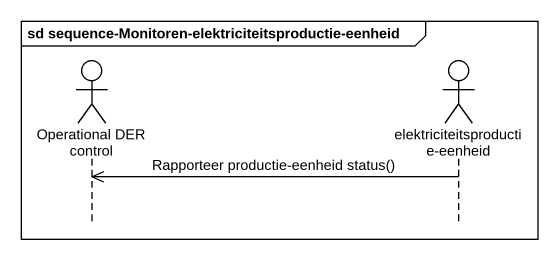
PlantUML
@startuml
mainframe sd sequence-Monitoren-elektriciteitsproductie-eenheid
hide footbox
actor "Operational DER control" as Operational_DER_control
actor "elektriciteitsproductie-eenheid" as elektriciteitsproductie

elektriciteitsproductie ->> Operational_DER_control : Rapporteer productie-eenheid status()
@enduml
